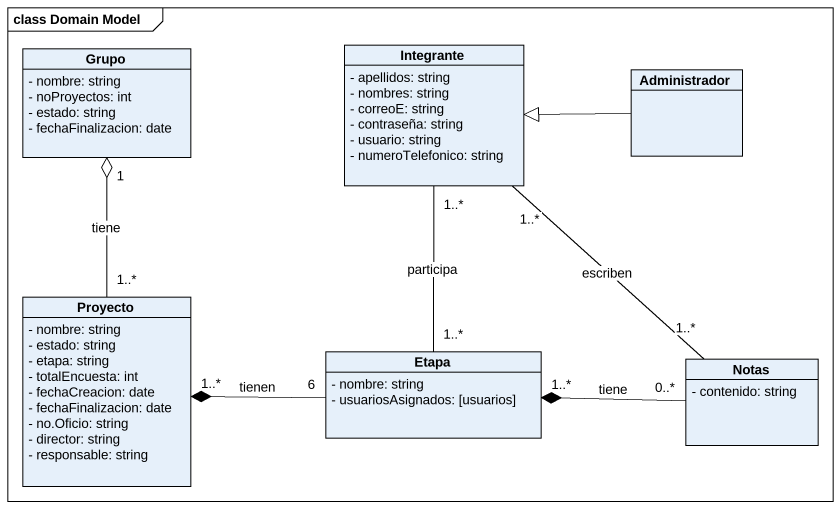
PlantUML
@startuml
mainframe class Domain Model
hide circle
hide empty members
skinparam classAttributeIconSize 0
class Grupo {
  - nombre: string
  - noProyectos: int
  - estado: string
  - fechaFinalizacion: date
}
class Integrante {
  - apellidos: string
  - nombres: string
  - correoE: string
  - contraseña: string
  - usuario: string
  - numeroTelefonico: string
}
class Administrador
class Proyecto {
  - nombre: string
  - estado: string
  - etapa: string
  - totalEncuesta: int
  - fechaCreacion: date
  - fechaFinalizacion: date
  - no.Oficio: string
  - director: string
  - responsable: string
}
class Etapa {
  - nombre: string
  - usuariosAsignados: [usuarios]
}
class Notas {
  - contenido: string
}
Integrante "1..*" -- "1..*" Etapa : participa
Integrante "1..*" -- "1..*" Notas : escriben
Administrador -left-|> Integrante
Proyecto "1..*" -up-o "1" Grupo : tiene
Etapa "6" -left-* "1..*" Proyecto : tienen
Notas "0..*" -left-* "1..*" Etapa : tiene
@enduml
